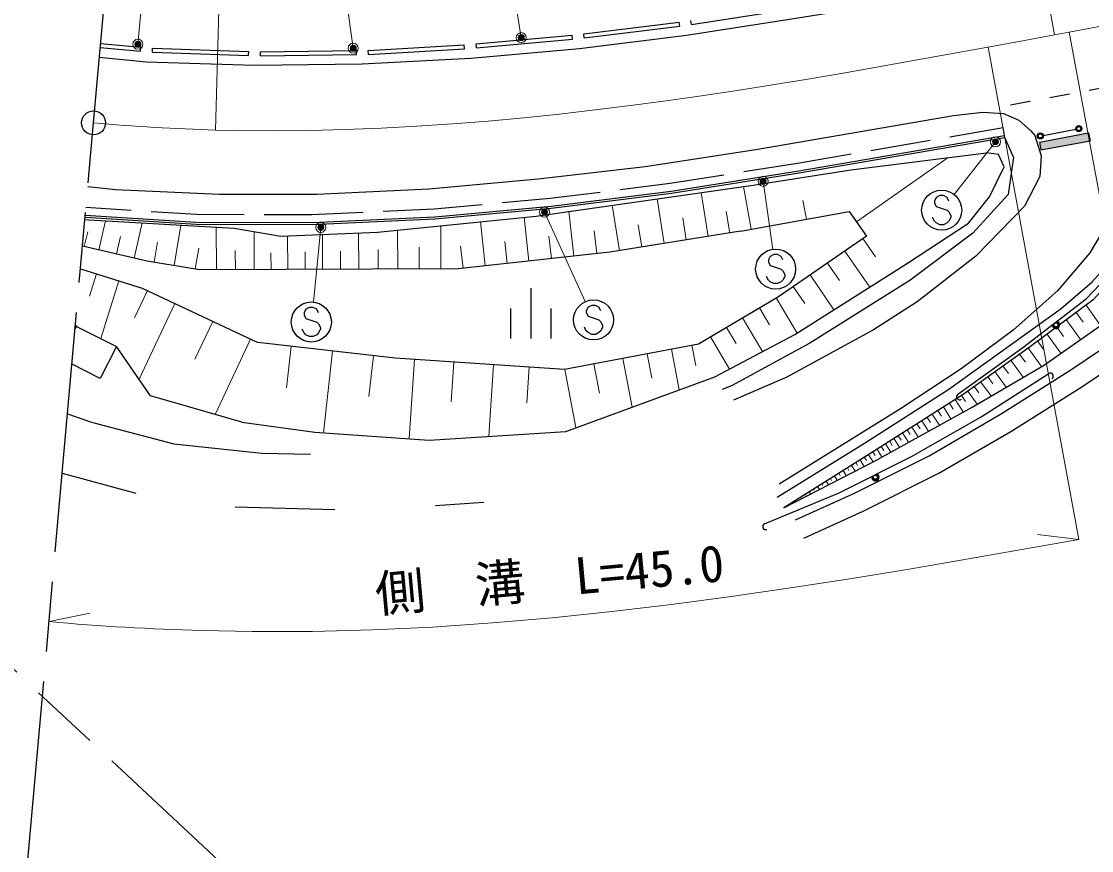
# Model space of a CAD drawing. Units: millimetres at full size, sheet at 1:1000; details may follow other scales. Extents: x 40000 to 680000, y 20000 to 380000.
# Drawn here: x 362761 to 416210, y 262791 to 304188 of the extents above; entities that cross this region are included whole.
import ezdxf
from ezdxf.enums import TextEntityAlignment as Align

# ---------------------------------------------------------------- set-up
doc = ezdxf.new("R2010")
doc.units = ezdxf.units.MM
doc.header["$LTSCALE"] = 1000
doc.header["$PDMODE"] = 32
doc.header["$PDSIZE"] = 500
doc.linetypes.add('CHAIN', pattern=[18.5, 12, -1.5, 3.5, -1.5])
for name, color, linetype, lineweight in [('M-BGD', 7, 'Continuous', 25), ('M-BMK', 2, 'Continuous', 13), ('M-BMK-OTRS', 5, 'CHAIN', 25), ('M-BMK-SRVR', 3, 'Continuous', 25), ('M-STR-HTXT', 7, 'Continuous', 13), ('M-STR-STRC', 7, 'Continuous', 25)]:
    doc.layers.add(name, color=color, linetype=linetype, lineweight=lineweight)
doc.styles.add('ＭＳ ゴシック', font='')
doc.styles.get('ＭＳ ゴシック').set_extended_font_data('MS Gothic')

msp = doc.modelspace()

# ---------------------------------------------------------------- hatches: boundary and pattern name
at = {"layer": 'M-STR-HTXT'}
msp.add_hatch(color=256, dxfattribs=at).paths.add_polyline_path([(413674, 297769), (413601, 298162), (416058, 298621), (416132, 298228)])

# ---------------------------------------------------------------- linework, layer by layer
at = {"layer": 'M-BGD'}
for p, q in [((390845, 303562), (395615, 304154)), ((396227, 304032), (396196, 304229)), ((366716, 303083), (368723, 302897)), ((385476, 303062), (390264, 303499)), ((385494, 302863), (385476, 303062)), ((390869, 303364), (390845, 303562)), ((369306, 302654), (369313, 302854)), ((369313, 302854), (374115, 302685)), ((374701, 302667), (379494, 302729)), ((374703, 302468), (374701, 302667)), ((380084, 302742), (384876, 303017)), ((380096, 302542), (380084, 302742)), ((409125, 298425), (411793, 298884)), ((411878, 298392), (411793, 298884)), ((405183, 297746), (408140, 298255)), ((412302, 297416), (411878, 298392)), ((401530, 297117), (404198, 297576)), ((398839, 296689), (401530, 297117)), ((395161, 296105), (397851, 296532)), ((389169, 295358), (391669, 295670)), ((392661, 295793), (395161, 296105)), ((383379, 294829), (385776, 295048)), ((386772, 295139), (389169, 295358)), ((365986, 294906), (368243, 294766)), ((369242, 294704), (371499, 294565)), ((371499, 294565), (373885, 294555)), ((374885, 294551), (377270, 294541)), ((377270, 294541), (379825, 294661)), ((380824, 294708), (383379, 294829)), ((388196, 290863), (388196, 288363)), ((387196, 289863), (387196, 288363)), ((389196, 289863), (389196, 288363)), ((365533, 288956), (365461, 289018)), ((366700, 286366), (365288, 287078))]:
    msp.add_line(p, q, dxfattribs=at)
for points in [[(396227, 304032), (400962, 304766), (400931, 304964)], [(390869, 303364), (395639, 303956), (395615, 304154)], [(400514, 280444), (404864, 283140), (409084, 285822), (414689, 289860), (416229, 291171), (420491, 295908), (421358, 296767), (422891, 297752), (424538, 298379), (431694, 300658), (438431, 302789), (441667, 303526), (444711, 303889), (448570, 304144), (452146, 304156), (454824, 304016), (455917, 303786), (456808, 303455), (456777, 303262)], [(456808, 303455), (454659, 303737), (454508, 303744), (448787, 303588), (443355, 303185), (439476, 302417), (435663, 301207), (431855, 299896), (428031, 298641), (424299, 297460), (421911, 296391), (419024, 293284), (416294, 290285), (413088, 287904), (409841, 285598), (405132, 282594), (400833, 279906)], [(400833, 279906), (405409, 282257), (410239, 284933), (413801, 287017), (417143, 289347), (420310, 292278), (423011, 294807), (423507, 294647), (428650, 296355), (434013, 297969), (435065, 298437), (440074, 299961), (443576, 301106), (447453, 302214), (451274, 302950), (454599, 303626), (454659, 303737)], [(385494, 302863), (390282, 303300), (390264, 303499)], [(366698, 302884), (368704, 302698), (368723, 302897)], [(369306, 302654), (374108, 302486), (374115, 302685)], [(374703, 302468), (379497, 302529), (379494, 302729)], [(380096, 302542), (384887, 302817), (384876, 303017)], [(401425, 279301), (404370, 280633), (408098, 282506), (411653, 284575), (415171, 286790), (418143, 288788), (420881, 291556), (423572, 294378), (423677, 294070), (434176, 297426), (435173, 297713), (442574, 299966), (448439, 301622), (454621, 302759), (461486, 302956)], [(365942, 294407), (371483, 294065), (377281, 294041), (383413, 294330), (389223, 294861), (395231, 295609), (401611, 296623), (411878, 298392)], [(365950, 294507), (371486, 294165), (377279, 294141), (383406, 294429), (389212, 294960), (395217, 295708), (401595, 296722), (411861, 298490)], [(365932, 294296), (366129, 294278), (373387, 293867), (375723, 293463), (380539, 293674), (388466, 294473), (399314, 296019), (404178, 296771), (410955, 297629)], [(397387, 286444), (401393, 288554), (407021, 292115), (410065, 294123), (411118, 295422), (411847, 296934), (411562, 297536), (410955, 297629)], [(412302, 297416), (412048, 295545), (410280, 293613), (407128, 291253), (402133, 288124), (398218, 285994), (397756, 285809)], [(398672, 293710), (404106, 294695), (404967, 293462), (400571, 290443), (396573, 288082), (389885, 286804), (381434, 287371), (374569, 288152)], [(398672, 293710), (392149, 292665), (384577, 291841), (371650, 291792), (369038, 292218), (365813, 292970)], [(401837, 278389), (404800, 279730), (408575, 281626), (412171, 283720), (415716, 285951), (418783, 288014), (421598, 290859), (423652, 293013)], [(365712, 291835), (368788, 290876), (374569, 288152)], [(365443, 288816), (365517, 288964), (367505, 287961), (366700, 286366)], [(373764, 284173), (369216, 285499), (367505, 287961)], [(373764, 284173), (377413, 283678), (383134, 283288), (389946, 283721), (397387, 286444)]]:
    msp.add_lwpolyline(points, dxfattribs=at)
at = {"layer": 'M-BMK'}
msp.add_line((414359, 303519), (415089, 303655), dxfattribs=at)
for points in [[(415089, 303655), (416848, 303980), (418607, 304305)], [(414359, 303519), (412600, 303193), (410841, 302869), (409082, 302547), (407321, 302229), (405560, 301916), (403798, 301610), (402034, 301312), (400268, 301024), (398501, 300746), (396732, 300480), (394961, 300227), (393188, 299990), (391413, 299768), (389636, 299564), (387857, 299379), (386076, 299214), (384293, 299071), (382508, 298950), (380722, 298854), (378934, 298784), (377146, 298740), (375357, 298726), (373568, 298741), (372462, 298765)]]:
    msp.add_lwpolyline(points, dxfattribs=at)
msp.add_arc((375249, 398727), 100000, 264.90172, 268.40304, dxfattribs=at)
at = {"layer": 'M-BMK-OTRS'}
for p, q in [((366362, 299122), (369917, 338964)), ((362808, 259280), (366362, 299122)), ((376056, 259081), (346800, 286359))]:
    msp.add_line(p, q, dxfattribs=at)
at = {"layer": 'M-BMK-SRVR'}
msp.add_circle((366362, 299122), 600, dxfattribs=at)
at = {"layer": 'M-STR-HTXT'}
for p, q in [((414359, 303519), (407977, 337932)), ((372462, 298765), (373437, 333752)), ((368581, 303047), (369574, 314091)), ((387725, 303379), (386846, 308827)), ((379334, 302848), (378562, 308326)), ((415089, 303655), (421471, 269241)), ((411052, 302908), (415577, 278321)), ((411409, 298177), (409340, 295550)), ((404462, 294185), (409051, 297388)), ((399803, 296204), (400289, 292802)), ((397064, 293452), (396712, 295648)), ((399211, 293808), (398823, 295949)), ((394867, 293100), (394509, 295335)), ((401965, 294307), (401793, 295254)), ((388889, 294668), (390921, 290197)), ((390348, 292469), (390104, 294707)), ((392633, 292742), (392269, 295015)), ((398139, 293624), (397966, 294699)), ((366628, 292780), (366966, 294231)), ((368385, 292371), (368794, 294127)), ((370397, 291997), (370727, 294018)), ((383712, 291838), (383704, 293993)), ((385922, 291988), (385682, 294193)), ((388110, 292225), (387872, 294413)), ((393750, 292921), (393571, 294038)), ((395966, 293276), (395790, 294374)), ((365903, 292949), (366072, 293675)), ((367506, 292576), (367711, 293454)), ((372503, 291796), (372495, 293918)), ((374394, 291803), (374387, 293694)), ((376062, 291809), (376056, 293477)), ((377713, 293904), (377341, 290176)), ((377800, 291816), (377793, 293554)), ((379610, 291823), (379604, 293633)), ((381557, 291830), (381549, 293776)), ((389229, 292347), (389107, 293466)), ((391492, 292593), (391368, 293737)), ((369386, 292162), (369551, 293172)), ((382634, 291834), (382630, 292912)), ((384819, 291868), (384699, 292970)), ((387016, 292106), (386897, 293200)), ((404791, 293342), (405411, 292439)), ((371444, 291826), (371615, 292873)), ((373448, 291799), (373445, 292745)), ((375228, 291806), (375225, 292640)), ((376931, 291812), (376928, 292681)), ((378705, 291819), (378702, 292724)), ((380583, 291826), (380580, 292799)), ((403889, 292722), (405128, 290918)), ((403020, 292125), (403617, 291255)), ((366509, 291586), (366159, 290463)), ((402150, 291528), (403344, 289789)), ((367632, 291236), (366733, 288351)), ((401309, 290950), (401887, 290109)), ((369060, 290748), (368416, 289381)), ((400463, 290380), (401501, 288622)), ((370427, 290104), (368645, 286321)), ((399621, 289882), (400118, 289040)), ((415931, 290021), (416663, 289012)), ((372319, 289213), (371427, 287321)), ((398779, 289385), (399774, 287701)), ((414941, 289302), (415660, 288313)), ((415436, 289662), (415795, 289167)), ((397976, 288911), (398451, 288108)), ((414456, 288950), (414808, 288465)), ((374210, 288321), (372438, 284560)), ((397174, 288437), (398122, 286831)), ((413498, 288254), (413841, 287781)), ((413970, 288597), (414675, 287627)), ((376240, 287962), (376005, 285896)), ((378306, 287727), (377842, 283649)), ((394016, 287593), (394248, 286381)), ((395229, 287825), (395617, 285796)), ((396244, 288019), (396437, 287004)), ((412594, 287598), (412907, 287168)), ((413025, 287911), (413712, 286965)), ((380345, 287495), (380113, 285456)), ((382388, 287307), (382123, 283357)), ((384363, 287174), (384231, 285199)), ((386338, 287042), (386099, 283476)), ((391354, 287085), (391631, 285635)), ((392804, 287362), (393267, 284936)), ((412164, 287286), (412789, 286425)), ((388121, 286922), (388002, 285139)), ((389904, 286808), (390458, 283908)), ((411381, 286717), (411950, 285934)), ((411773, 287001), (412057, 286610)), ((410345, 285964), (410580, 285640)), ((410669, 286200), (411186, 285487)), ((411025, 286458), (411284, 286102)), ((409715, 285518), (409915, 285204)), ((410021, 285729), (410491, 285081)), ((408811, 284941), (409187, 284350)), ((409106, 285129), (409294, 284834)), ((409401, 285318), (409801, 284690)), ((407993, 284419), (408160, 284158)), ((408255, 284586), (408609, 284030)), ((408533, 284764), (408710, 284486)), ((407238, 283938), (407553, 283445)), ((407485, 284095), (407642, 283849)), ((407731, 284252), (408065, 283729)), ((406337, 283363), (406616, 282926)), ((406556, 283503), (406695, 283284)), ((406774, 283642), (407070, 283178)), ((407006, 283790), (407154, 283558)), ((405494, 282825), (405740, 282441)), ((405705, 282960), (405828, 282768)), ((405916, 283094), (406178, 282684)), ((406127, 283229), (406258, 283023)), ((404648, 282292), (404850, 281970)), ((404860, 282424), (404961, 282264)), ((405072, 282557), (405296, 282200)), ((405283, 282691), (405397, 282513)), ((403801, 281762), (403957, 281512)), ((404013, 281894), (404091, 281769)), ((404224, 282027), (404403, 281741)), ((404436, 282159), (404526, 282016)), ((402953, 281232), (403064, 281053)), ((403165, 281364), (403221, 281275)), ((403377, 281497), (403511, 281282)), ((403589, 281629), (403656, 281522)), ((402105, 280701), (402172, 280594)), ((402317, 280834), (402350, 280780)), ((402529, 280966), (402618, 280824)), ((402741, 281099), (402785, 281028)), ((401681, 280436), (401726, 280365)), ((401893, 280569), (401915, 280533)), ((415577, 278321), (413504, 278569)), ((364141, 274221), (366186, 274641))]:
    msp.add_line(p, q, dxfattribs=at)
msp.add_lwpolyline([(415577, 278321), (413013, 277874), (410059, 277354), (407101, 276849), (404141, 276365), (401176, 275905), (398207, 275475), (395233, 275080), (392255, 274725), (389271, 274415), (386282, 274156), (383289, 273952), (380292, 273808), (377293, 273730), (374294, 273723), (371765, 273775)], dxfattribs=at)
for centre, radius in [((368581, 303047), 150), ((368581, 303047), 120), ((368581, 303047), 90), ((368581, 303047), 60), ((368581, 303047), 30), ((368581, 303047), 20), ((387725, 303379), 150), ((387725, 303379), 120), ((387725, 303379), 90), ((387725, 303379), 60), ((387725, 303379), 30), ((387725, 303379), 20), ((379334, 302848), 150), ((379334, 302848), 120), ((379334, 302848), 90), ((379334, 302848), 60), ((379334, 302848), 30), ((379334, 302848), 20), ((411409, 298177), 150), ((411409, 298177), 120), ((411409, 298177), 90), ((411409, 298177), 60), ((411409, 298177), 30), ((411409, 298177), 20), ((399803, 296204), 150), ((399803, 296204), 120), ((399803, 296204), 90), ((399803, 296204), 60), ((399803, 296204), 30), ((399803, 296204), 20), ((388889, 294668), 150), ((388889, 294668), 120), ((388889, 294668), 90), ((388889, 294668), 60), ((388889, 294668), 30), ((388889, 294668), 20), ((377713, 293904), 150), ((377713, 293904), 120), ((377713, 293904), 90), ((377713, 293904), 60), ((377713, 293904), 30), ((377713, 293904), 20)]:
    msp.add_circle(centre, radius, dxfattribs=at)
msp.add_arc((375249, 398727), 125000, 264.90172, 268.40304, dxfattribs=at)
for p in [(387725, 303379), (368581, 303047), (379334, 302848), (411409, 298177), (399803, 296204), (388889, 294668), (377713, 293904)]:
    msp.add_point(p, dxfattribs=at)
at = {"layer": 'M-STR-STRC'}
for p, q in [((417068, 300921), (416085, 300737)), ((415102, 300554), (414119, 300371)), ((413114, 300184), (412152, 300006)), ((413135, 300188), (413114, 300184)), ((413795, 298497), (415423, 298808)), ((413601, 298162), (416058, 298621)), ((416058, 298621), (416132, 298228)), ((413601, 298162), (413674, 297769)), ((413674, 297769), (416132, 298228)), ((408450, 295401), (408359, 295219)), ((408359, 295219), (408359, 295129)), ((408359, 295129), (408450, 294947)), ((408632, 295492), (408450, 295401)), ((408813, 295492), (408632, 295492)), ((408995, 295401), (408813, 295492)), ((409086, 295219), (408995, 295401)), ((408450, 294947), (408995, 294765)), ((408995, 294765), (409086, 294674)), ((409086, 294674), (409177, 294492)), ((408359, 294219), (408268, 294401)), ((408450, 294129), (408359, 294219)), ((408632, 294038), (408450, 294129)), ((408813, 294038), (408632, 294038)), ((408995, 294129), (408813, 294038)), ((409086, 294219), (408995, 294129)), ((409177, 294401), (409086, 294219)), ((409177, 294492), (409177, 294401)), ((400157, 292459), (400066, 292277)), ((400338, 292550), (400157, 292459)), ((400520, 292550), (400338, 292550)), ((400702, 292459), (400520, 292550)), ((400793, 292277), (400702, 292459)), ((400066, 292277), (400066, 292186)), ((400066, 292186), (400157, 292004)), ((400157, 292004), (400702, 291823)), ((400066, 291277), (399975, 291459)), ((400702, 291823), (400793, 291732)), ((400793, 291732), (400884, 291550)), ((400884, 291459), (400793, 291277)), ((400884, 291550), (400884, 291459)), ((400157, 291186), (400066, 291277)), ((400338, 291095), (400157, 291186)), ((400520, 291095), (400338, 291095)), ((400702, 291186), (400520, 291095)), ((400793, 291277), (400702, 291186)), ((376968, 289816), (376877, 289634)), ((377150, 289907), (376968, 289816)), ((377332, 289907), (377150, 289907)), ((377514, 289816), (377332, 289907)), ((377605, 289634), (377514, 289816)), ((391063, 289921), (390972, 289740)), ((390972, 289740), (390972, 289649)), ((391244, 290012), (391063, 289921)), ((391426, 290012), (391244, 290012)), ((391608, 289921), (391426, 290012)), ((391699, 289740), (391608, 289921)), ((376877, 289634), (376877, 289543)), ((376877, 289543), (376968, 289361)), ((376968, 289361), (377514, 289180)), ((377514, 289180), (377605, 289089)), ((390972, 289649), (391063, 289467)), ((391063, 289467), (391608, 289285)), ((391608, 289285), (391699, 289194)), ((391699, 289194), (391790, 289012)), ((376877, 288634), (376787, 288816)), ((376968, 288543), (376877, 288634)), ((377605, 288634), (377514, 288543)), ((377605, 289089), (377696, 288907)), ((377696, 288816), (377605, 288634)), ((377696, 288907), (377696, 288816)), ((390972, 288740), (390881, 288921)), ((391063, 288649), (390972, 288740)), ((391244, 288558), (391063, 288649)), ((391608, 288649), (391426, 288558)), ((391699, 288740), (391608, 288649)), ((391790, 288921), (391699, 288740)), ((391790, 289012), (391790, 288921)), ((377150, 288452), (376968, 288543)), ((377332, 288452), (377150, 288452)), ((377514, 288543), (377332, 288452)), ((391426, 288558), (391244, 288558)), ((364801, 281626), (368474, 280640)), ((383445, 280014), (385861, 280193)), ((373435, 279952), (378418, 279825))]:
    msp.add_line(p, q, dxfattribs=at)
for points in [[(411749, 306068), (406641, 305163), (401340, 304325), (395983, 303488), (390629, 302819), (385203, 302340), (379783, 302057), (374395, 301979), (368987, 302161), (366653, 302387)], [(438813, 303165), (433727, 302540), (427024, 301516), (423639, 300950), (422307, 300676), (421158, 300278), (420189, 299686), (419312, 298709), (418704, 297579), (417603, 295136), (416128, 292636), (414508, 290735), (412286, 288775), (409703, 286839), (406662, 284848), (400600, 281077)], [(413161, 298739), (412590, 299248), (411828, 299566), (410779, 299638), (409321, 299471), (399436, 297775), (393916, 296924), (388568, 296306), (383102, 295817), (377522, 295548), (372656, 295551), (367462, 295786), (366077, 295927)], [(413161, 298739), (413376, 298484), (413687, 297485), (413628, 296441), (412863, 294964), (410426, 292469), (407500, 290194), (405318, 288788), (400988, 286435), (398333, 285280)], [(409529, 285570), (412777, 287913), (415933, 290330), (418700, 293241), (421323, 296234)], [(399879, 279102), (403609, 280658), (407208, 282458), (410687, 284454), (414070, 286611)], [(365066, 284598), (366263, 284176), (370380, 283103), (374775, 282638), (377198, 282575)]]:
    msp.add_lwpolyline(points, dxfattribs=at)
for centre, radius in [((415570, 298836), 150), ((415570, 298836), 120), ((415570, 298836), 100), ((413648, 298468), 150), ((413648, 298468), 120), ((413648, 298468), 100), ((408722, 294765), 1000), ((400429, 291823), 1000), ((391335, 289285), 1000), ((377241, 289180), 1000), ((414430, 289037), 100), ((405411, 281433), 100)]:
    msp.add_circle(centre, radius, dxfattribs=at)
for centre, radius, start, end in [((414430, 289037), 188, 180.5726, 74.3124), ((414430, 289037), 150, 168.8521, 86.0329), ((414430, 289037), 112, 127.4426, 127.4425), ((414151, 286484), 150, 302.5233, 122.5233), ((409617, 285449), 150, 125.8089, 305.8089), ((405411, 281433), 188, 169.7084, 63.4482), ((405411, 281433), 150, 157.9879, 75.1687), ((405411, 281433), 112, 116.5783, 116.5782), ((399937, 278964), 150, 112.6335, 292.6335)]:
    msp.add_arc(centre, radius, start, end, dxfattribs=at)

# ---------------------------------------------------------------- texts
at = {"layer": 'M-STR-HTXT', "style": 'ＭＳ ゴシック'}
msp.add_text('側\u3000溝\u3000L=45.0', height=1833, rotation=5.176, dxfattribs=at).set_placement((389271, 274915), align=Align.BOTTOM_CENTER)

doc.saveas('drawing.dxf')
